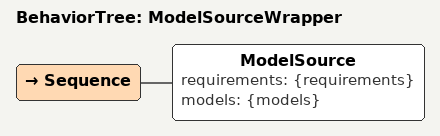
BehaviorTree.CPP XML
<root BTCPP_format="4">
     <BehaviorTree ID="ModelSourceWrapper">
        <Sequence>
            <ModelSource requirements="{requirements}" models="{models}"/>
        </Sequence>
     </BehaviorTree>
 </root>
